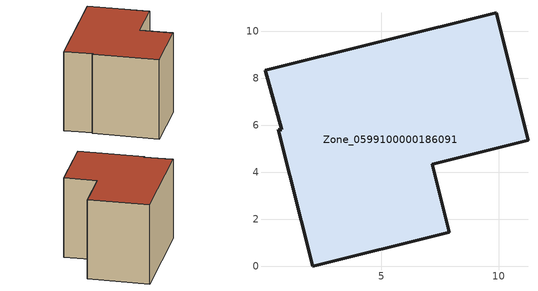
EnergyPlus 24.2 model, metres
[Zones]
Zone_0599100000186091
 floor ground (C_G): 0.06,8.34 9.89,10.79 11.24,5.37 7.16,4.35 7.89,1.44 2.08,0 0.63,5.82 0.76,5.82 z0
 wall outside (C_F): 0.63,5.82 2.08,0 7.89,1.44 7.16,4.35 11.24,5.37 9.89,10.79 0.06,8.34 0.76,5.82 0.63,5.82 z0:7.57
 roof outside (C_R): 0.06,8.34 0.76,5.82 0.63,5.82 2.08,0 7.89,1.44 7.16,4.35 11.24,5.37 9.89,10.79 z7.57
[BUILDING]
Pand.0599100000186091: North Axis=0; Terrain=City; Loads Convergence Tolerance Value=0.04; Temperature Convergence Tolerance Value=0.4; Solar Distribution=FullExterior; Maximum Number of Warmup Days=25; Minimum Number of Warmup Days=1
[Site:Location]
Rotterdam.The.Hague.AP_ZH_NLD Design_Conditions: Latitude=51.96; Longitude=4.45; Time Zone=1; Elevation=-4.5
[SITE:GROUNDTEMPERATURE:BUILDINGSURFACE]
18, 18, 18, 18, 18, 18, 18, 18, 18, 18, 18, 18
[MATERIAL] Thermal Absorptance=0.9; Solar Absorptance=0.7; Visible Absorptance=0.7
Name | Roughness | Thickness | Conductivity | Density | Specific Heat
G.TC.1975-1991 | MediumSmooth | 0.15 | 0.288461 | 540 | 1210
F.TC.1975-1991 | Rough | 0.3 | 0.230769 | 1920 | 840
R.TC.1975-1991 | MediumRough | 0.2 | 0.153846 | 1500 | 1000
[CONSTRUCTION]
C_G: G.TC.1975-1991
C_F: F.TC.1975-1991
C_R: R.TC.1975-1991
[ZONE]
Zone_0599100000186091: Type=1; Multiplier=1; Ceiling Height=Autocalculate; Volume=Autocalculate; Floor Area=autocalculate; Part of Total Floor Area=Yes
[ZONEINFILTRATION:DESIGNFLOWRATE]
Infil_Zone_0599100000186091: Zone or ZoneList or Space or SpaceList=Zone_0599100000186091; Schedule=AlwaysOn; Design Flow Rate Calculation Method=Flow/Area; Flow Rate per Floor Area=0.003; Constant Term Coefficient=1; Temperature Term Coefficient=0; Velocity Term Coefficient=0; Velocity Squared Term Coefficient=0
[HVACTEMPLATE:ZONE:IDEALLOADSAIRSYSTEM]
Zone_0599100000186091: Maximum Heating Supply Air Temperature=50; Minimum Cooling Supply Air Temperature=13; Maximum Heating Supply Air Humidity Ratio=0.0156; Minimum Cooling Supply Air Humidity Ratio=0.0077; Heating Limit=NoLimit; Cooling Limit=NoLimit; Dehumidification Control Type=ConstantSensibleHeatRatio; Cooling Sensible Heat Ratio=0.7; Dehumidification Setpoint=60; Humidification Control Type=None; Humidification Setpoint=30; Outdoor Air Method=None; Outdoor Air Flow Rate per Person=0.00944; Outdoor Air Flow Rate per Zone Floor Area=0; Outdoor Air Flow Rate per Zone=0; Demand Controlled Ventilation Type=None; Outdoor Air Economizer Type=NoEconomizer; Heat Recovery Type=None; Sensible Heat Recovery Effectiveness=0.7; Latent Heat Recovery Effectiveness=0.65
[ZONECONTROL:THERMOSTAT]
ThermostatControl_Zone_0599100000186091: Zone or ZoneList=Zone_0599100000186091; Control Type Schedule=DualSetpointControlType; Control 1=Thermostat_Zone_0599100000186091; Temperature Difference Between Cutout And Setpoint=0
[THERMOSTATSETPOINT:DUALSETPOINT]
Thermostat_Zone_0599100000186091: Heating Setpoint Temperature Schedule=HeatingSetpoint_Zone_0599100000186091; Cooling Setpoint Temperature Schedule=CoolingSetpoint_Zone_0599100000186091
[SCHEDULE:COMPACT]
HeatingSetpoint_Zone_0599100000186091: Through: 12/31, For: AllDays, Until: 24:00, 21
CoolingSetpoint_Zone_0599100000186091: Through: 12/31, For: AllDays, Until: 24:00, 24
DualSetpointControlType: Through: 12/31, For: AllDays, Until: 24:00, 4
AlwaysOn: Through: 12/31, For: AllDays, Until: 24:00, 1
